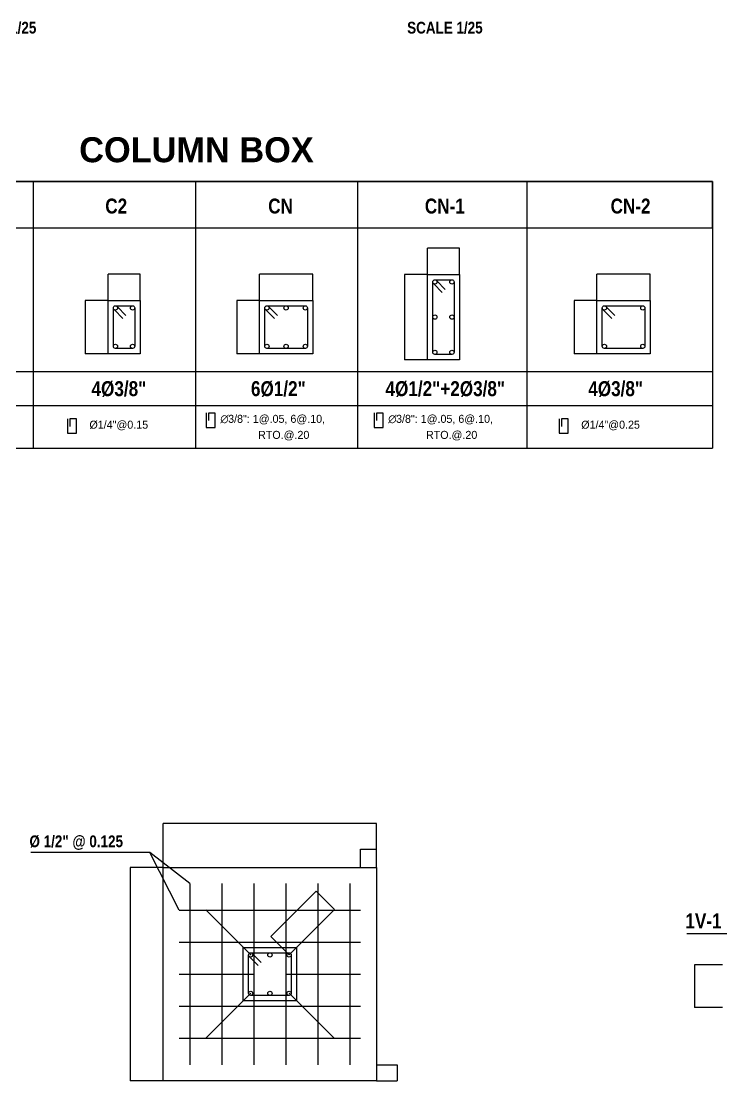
# Model space of a CAD drawing. Header units: millimetres. Extents: x -249630 to 95394, y -188036 to 109963.
# Drawn here: x 22345 to 25628, y -71663 to -66698 of the extents above; entities that cross this region are included whole.
import ezdxf

# ---------------------------------------------------------------- set-up
doc = ezdxf.new("R2010")
doc.units = ezdxf.units.MM
doc.header["$PDMODE"] = 2
for name, color, linetype in [('04', 4, 'Continuous'), ('SOMBRA', 252, 'Continuous'), ('SUBTITULOS', 90, 'Continuous'), ('TEXTOS', 11, 'Continuous'), ('TITULOS', 180, 'Continuous')]:
    doc.layers.add(name, color=color, linetype=linetype)
doc.styles.add('COTAS', font='arial.ttf', dxfattribs={"width": 1.1})
doc.styles.add('DESCRIPCION(E)', font='swisscbi.ttf', dxfattribs={"width": 1.1, "oblique": 15, "height": 0.15})
doc.styles.add('SO-4', font='stylu.ttf', dxfattribs={"height": 0.12})
doc.styles.add('SUBTITULOS(E)', font='swisscbi.ttf', dxfattribs={"oblique": 15, "height": 0.2})
doc.styles.add('TITULOS(E)', font='swisscbi.ttf', dxfattribs={"oblique": 15, "height": 0.23})
doc.dimstyles.new('Copy of COTA1-25', dxfattribs={"dimscale": 0.25, "dimtxt": 0.22, "dimasz": 0.12, "dimexe": 0.08, "dimexo": 0.05, "dimgap": 0.076, "dimtad": 2, "dimtih": 1, "dimtoh": 1, "dimzin": 4, "dimdsep": 46, "dimtxsty": 'COTAS', "dimblk": 'ARCHTICK', "dimcen": -0.1, "dimclrd": 141, "dimclre": 141, "dimclrt": 11, "dimadec": 0, "dimazin": 0, "dimtfac": 1, "dimtix": 1, "dimtmove": 1, "dimatfit": 3, "dimfxl": 1, "dimtolj": 1, "dimtzin": 0, "dimarcsym": 0})
doc.dimstyles.new('COTA1-25', dxfattribs={"dimscale": 0.25, "dimtxt": 0.22, "dimasz": 0.12, "dimexe": 0.08, "dimexo": 0.05, "dimgap": 0.076, "dimtad": 2, "dimzin": 4, "dimdsep": 46, "dimtxsty": 'COTAS', "dimblk": 'ARCHTICK', "dimcen": -0.1, "dimclrd": 141, "dimclre": 141, "dimclrt": 11, "dimadec": 0, "dimazin": 0, "dimtfac": 1, "dimtix": 1, "dimtmove": 1, "dimatfit": 3, "dimfxl": 1, "dimtolj": 1, "dimtzin": 0, "dimarcsym": 0})

# ---------------------------------------------------------------- blocks, each defined once
blk = doc.blocks.new('_ArchTick')
at = {"color": 0, "linetype": 'ByBlock', "const_width": 0.15}
blk.add_lwpolyline([(-0.5, -0.5), (0.5, 0.5)], dxfattribs=at)
blk = doc.blocks.new('*D348')
at = {"color": 141, "linetype": 'Continuous', "lineweight": -2, "transparency": 16777216}
for p, q in [((22752.1, -68006.3), (22752.1, -67883.1)), ((22902.1, -67883.1), (22752.1, -67883.1)), ((22902.1, -68006.3), (22902.1, -67883.1))]:
    blk.add_line(p, q, dxfattribs=at)
at = {"layer": 'Defpoints', "color": 0, "linetype": 'Continuous', "transparency": 16777216}
for p in [(22752.1, -67883.1), (22752.1, -68006.3), (22902.1, -68006.3)]:
    blk.add_point(p, dxfattribs=at)
at = {"color": 141, "linetype": 'Continuous', "lineweight": -2, "transparency": 16777216, "xscale": 0.03, "yscale": 0.03, "zscale": 0.03, "rotation": 180}
blk.add_blockref('_ArchTick', (22752.1, -67883.1), dxfattribs=at)
at = {"color": 141, "linetype": 'Continuous', "lineweight": -2, "transparency": 16777216, "xscale": 0.03, "yscale": 0.03, "zscale": 0.03}
blk.add_blockref('_ArchTick', (22902.1, -67883.1), dxfattribs=at)
at = {"color": 11, "linetype": 'Continuous', "transparency": 16777216, "insert": (22827.1, -67883.1), "char_height": 0.055, "attachment_point": 5, "style": 'COTAS'}
blk.add_mtext('\\A1;150.00', dxfattribs=at)
blk = doc.blocks.new('*D350')
at = {"color": 141, "linetype": 'Continuous', "lineweight": -2, "transparency": 16777216}
for p, q in [((23935.5, -70663.2), (23935.5, -70577.9)), ((23935.5, -70577.9), (24010.5, -70577.9)), ((24010.5, -70663.2), (24010.5, -70577.9))]:
    blk.add_line(p, q, dxfattribs=at)
at = {"layer": 'Defpoints', "color": 0, "linetype": 'Continuous', "transparency": 16777216}
for p in [(24010.5, -70577.9), (23935.5, -70663.2), (24010.5, -70663.2)]:
    blk.add_point(p, dxfattribs=at)
at = {"color": 141, "linetype": 'Continuous', "lineweight": -2, "transparency": 16777216, "xscale": 0.03, "yscale": 0.03, "zscale": 0.03, "rotation": 180}
blk.add_blockref('_ArchTick', (23935.5, -70577.9), dxfattribs=at)
at = {"color": 141, "linetype": 'Continuous', "lineweight": -2, "transparency": 16777216, "xscale": 0.03, "yscale": 0.03, "zscale": 0.03}
blk.add_blockref('_ArchTick', (24010.5, -70577.9), dxfattribs=at)
at = {"color": 11, "linetype": 'Continuous', "transparency": 16777216, "insert": (23973, -70577.9), "char_height": 0.055, "attachment_point": 5, "style": 'COTAS'}
blk.add_mtext('\\A1;75.00', dxfattribs=at)
blk = doc.blocks.new('*D351')
at = {"color": 141, "linetype": 'Continuous', "lineweight": -2, "transparency": 16777216}
for p, q in [((23010.5, -70663.2), (23010.5, -70456.8)), ((24010.5, -70456.8), (23010.5, -70456.8)), ((24010.5, -70663.2), (24010.5, -70456.8))]:
    blk.add_line(p, q, dxfattribs=at)
at = {"layer": 'Defpoints', "color": 0, "linetype": 'Continuous', "transparency": 16777216}
for p in [(23010.5, -70456.8), (23010.5, -70663.2), (24010.5, -70663.2)]:
    blk.add_point(p, dxfattribs=at)
at = {"color": 141, "linetype": 'Continuous', "lineweight": -2, "transparency": 16777216, "xscale": 0.03, "yscale": 0.03, "zscale": 0.03, "rotation": 180}
blk.add_blockref('_ArchTick', (23010.5, -70456.8), dxfattribs=at)
at = {"color": 141, "linetype": 'Continuous', "lineweight": -2, "transparency": 16777216, "xscale": 0.03, "yscale": 0.03, "zscale": 0.03}
blk.add_blockref('_ArchTick', (24010.5, -70456.8), dxfattribs=at)
at = {"color": 11, "linetype": 'Continuous', "transparency": 16777216, "insert": (23510.5, -70456.7), "char_height": 0.055, "attachment_point": 5, "style": 'COTAS'}
blk.add_mtext('\\A1;variable', dxfattribs=at)
blk = doc.blocks.new('*D352')
at = {"color": 141, "linetype": 'Continuous', "lineweight": -2, "transparency": 16777216}
for p, q in [((23010.5, -70663.2), (22856.4, -70663.2)), ((22856.4, -70663.2), (22856.4, -71663.2)), ((23010.5, -71663.2), (22856.4, -71663.2))]:
    blk.add_line(p, q, dxfattribs=at)
at = {"layer": 'Defpoints', "color": 0, "linetype": 'Continuous', "transparency": 16777216}
for p in [(23010.5, -70663.2), (22856.4, -71663.2), (23010.5, -71663.2)]:
    blk.add_point(p, dxfattribs=at)
at = {"color": 141, "linetype": 'Continuous', "lineweight": -2, "transparency": 16777216, "xscale": 0.03, "yscale": 0.03, "zscale": 0.03}
for p, rotation in [((22856.4, -70663.2), 90), ((22856.4, -71663.2), 270)]:
    blk.add_blockref('_ArchTick', p, dxfattribs=dict(at, rotation=rotation))
at = {"color": 11, "linetype": 'Continuous', "transparency": 16777216, "insert": (22856.4, -71163.2), "char_height": 0.055, "attachment_point": 5, "rotation": 90, "style": 'COTAS'}
blk.add_mtext('\\A1;variable', dxfattribs=at)
blk = doc.blocks.new('*D355')
at = {"color": 141, "linetype": 'Continuous', "lineweight": -2, "transparency": 16777216}
for p, q in [((23514.4, -70987), (23726.5, -70774.9)), ((23812.6, -70861), (23726.5, -70774.9)), ((23600.5, -71073.2), (23514.3, -70987))]:
    blk.add_line(p, q, dxfattribs=at)
at = {"layer": 'Defpoints', "color": 0, "linetype": 'Continuous', "transparency": 16777216}
for p in [(23726.5, -70774.9), (23812.6, -70861), (23600.5, -71073.2)]:
    blk.add_point(p, dxfattribs=at)
at = {"color": 141, "linetype": 'Continuous', "lineweight": -2, "transparency": 16777216, "xscale": 0.03, "yscale": 0.03, "zscale": 0.03}
for p, rotation in [((23726.5, -70774.9), 45), ((23514.4, -70987), 225)]:
    blk.add_blockref('_ArchTick', p, dxfattribs=dict(at, rotation=rotation))
at = {"color": 11, "linetype": 'Continuous', "transparency": 16777216, "insert": (23620.4, -70881), "char_height": 0.055, "attachment_point": 5, "rotation": 45, "style": 'COTAS'}
blk.add_mtext('\\A1;300.00', dxfattribs=at)
blk = doc.blocks.new('*D356')
at = {"color": 141, "linetype": 'Continuous', "lineweight": -2, "transparency": 16777216}
for p, q in [((24010.5, -71588.2), (24106.8, -71588.2)), ((24106.7, -71588.2), (24106.7, -71663.2)), ((24010.5, -71663.2), (24106.8, -71663.2))]:
    blk.add_line(p, q, dxfattribs=at)
at = {"layer": 'Defpoints', "color": 0, "linetype": 'Continuous', "transparency": 16777216}
for p in [(24010.5, -71588.2), (24010.5, -71663.2), (24106.7, -71663.2)]:
    blk.add_point(p, dxfattribs=at)
at = {"color": 141, "linetype": 'Continuous', "lineweight": -2, "transparency": 16777216, "xscale": 0.03, "yscale": 0.03, "zscale": 0.03}
for p, rotation in [((24106.7, -71588.2), 90), ((24106.7, -71663.2), 270)]:
    blk.add_blockref('_ArchTick', p, dxfattribs=dict(at, rotation=rotation))
at = {"color": 11, "linetype": 'Continuous', "transparency": 16777216, "insert": (24106.8, -71625.7), "char_height": 0.055, "attachment_point": 5, "rotation": 90, "style": 'COTAS'}
blk.add_mtext('\\A1;75.00', dxfattribs=at)
blk = doc.blocks.new('*D359')
at = {"color": 141, "linetype": 'Continuous', "lineweight": -2, "transparency": 16777216}
for p, q in [((22752, -68006.3), (22645.4, -68006.3)), ((22645.4, -68006.3), (22645.4, -68256.3)), ((22752, -68256.3), (22645.4, -68256.3))]:
    blk.add_line(p, q, dxfattribs=at)
at = {"layer": 'Defpoints', "color": 0, "linetype": 'Continuous', "transparency": 16777216}
for p in [(22752.1, -68006.3), (22645.4, -68256.3), (22752.1, -68256.3)]:
    blk.add_point(p, dxfattribs=at)
at = {"color": 141, "linetype": 'Continuous', "lineweight": -2, "transparency": 16777216, "xscale": 0.03, "yscale": 0.03, "zscale": 0.03}
for p, rotation in [((22645.4, -68006.3), 90), ((22645.4, -68256.3), 270)]:
    blk.add_blockref('_ArchTick', p, dxfattribs=dict(at, rotation=rotation))
at = {"color": 11, "linetype": 'Continuous', "transparency": 16777216, "insert": (22645.3, -68131.3), "char_height": 0.055, "attachment_point": 5, "style": 'COTAS'}
blk.add_mtext('\\A1;250.00', dxfattribs=at)
blk = doc.blocks.new('*D362')
at = {"color": 141, "linetype": 'Continuous', "lineweight": -2, "transparency": 16777216}
for p, q in [((23461.5, -68006.3), (23461.5, -67883.1)), ((23711.5, -67883.1), (23461.5, -67883.1)), ((23711.5, -68006.3), (23711.5, -67883.1))]:
    blk.add_line(p, q, dxfattribs=at)
at = {"layer": 'Defpoints', "color": 0, "linetype": 'Continuous', "transparency": 16777216}
for p in [(23461.5, -67883.1), (23461.5, -68006.3), (23711.5, -68006.3)]:
    blk.add_point(p, dxfattribs=at)
at = {"color": 141, "linetype": 'Continuous', "lineweight": -2, "transparency": 16777216, "xscale": 0.03, "yscale": 0.03, "zscale": 0.03, "rotation": 180}
blk.add_blockref('_ArchTick', (23461.5, -67883.1), dxfattribs=at)
at = {"color": 141, "linetype": 'Continuous', "lineweight": -2, "transparency": 16777216, "xscale": 0.03, "yscale": 0.03, "zscale": 0.03}
blk.add_blockref('_ArchTick', (23711.5, -67883.1), dxfattribs=at)
at = {"color": 11, "linetype": 'Continuous', "transparency": 16777216, "insert": (23586.5, -67883.1), "char_height": 0.055, "attachment_point": 5, "style": 'COTAS'}
blk.add_mtext('\\A1;250.00', dxfattribs=at)
blk = doc.blocks.new('*D363')
at = {"color": 141, "linetype": 'Continuous', "lineweight": -2, "transparency": 16777216}
for p, q in [((23461.4, -68006.3), (23354.8, -68006.3)), ((23354.8, -68006.3), (23354.8, -68256.3)), ((23461.4, -68256.3), (23354.8, -68256.3))]:
    blk.add_line(p, q, dxfattribs=at)
at = {"layer": 'Defpoints', "color": 0, "linetype": 'Continuous', "transparency": 16777216}
for p in [(23461.5, -68006.3), (23354.8, -68256.3), (23461.5, -68256.3)]:
    blk.add_point(p, dxfattribs=at)
at = {"color": 141, "linetype": 'Continuous', "lineweight": -2, "transparency": 16777216, "xscale": 0.03, "yscale": 0.03, "zscale": 0.03}
for p, rotation in [((23354.8, -68006.3), 90), ((23354.8, -68256.3), 270)]:
    blk.add_blockref('_ArchTick', p, dxfattribs=dict(at, rotation=rotation))
at = {"color": 11, "linetype": 'Continuous', "transparency": 16777216, "insert": (23354.7, -68131.3), "char_height": 0.055, "attachment_point": 5, "style": 'COTAS'}
blk.add_mtext('\\A1;250.00', dxfattribs=at)
blk = doc.blocks.new('*D399')
at = {"layer": 'Defpoints', "color": 0, "transparency": 16777216}
for p in [(25630.9, -71120.3), (25499.6, -71320.3), (25630.9, -71320.3)]:
    blk.add_point(p, dxfattribs=at)
at = {"layer": 'SOMBRA', "color": 141, "lineweight": -2, "transparency": 16777216}
for p, q in [((25630.9, -71120.3), (25499.5, -71120.3)), ((25499.6, -71120.3), (25499.6, -71320.3)), ((25630.9, -71320.3), (25499.5, -71320.3))]:
    blk.add_line(p, q, dxfattribs=at)
at = {"layer": 'SOMBRA', "color": 141, "lineweight": -2, "transparency": 16777216, "xscale": 0.03, "yscale": 0.03, "zscale": 0.03}
for p, rotation in [((25499.6, -71120.3), 90), ((25499.6, -71320.3), 270)]:
    blk.add_blockref('_ArchTick', p, dxfattribs=dict(at, rotation=rotation))
at = {"layer": 'SOMBRA', "color": 11, "transparency": 16777216, "insert": (25499.4, -71220.3), "char_height": 0.055, "attachment_point": 5, "style": 'COTAS'}
blk.add_mtext('\\A1;200.00', dxfattribs=at)
blk = doc.blocks.new('*D464')
at = {"color": 141, "linetype": 'Continuous', "lineweight": -2, "transparency": 16777216}
for p, q in [((24248.2, -67884.3), (24248.2, -67761.1)), ((24398.2, -67761.2), (24248.2, -67761.2)), ((24398.2, -67884.3), (24398.2, -67761.1))]:
    blk.add_line(p, q, dxfattribs=at)
at = {"layer": 'Defpoints', "color": 0, "linetype": 'Continuous', "transparency": 16777216}
for p in [(24248.2, -67761.2), (24248.2, -67884.4), (24398.2, -67884.4)]:
    blk.add_point(p, dxfattribs=at)
at = {"color": 141, "linetype": 'Continuous', "lineweight": -2, "transparency": 16777216, "xscale": 0.03, "yscale": 0.03, "zscale": 0.03, "rotation": 180}
blk.add_blockref('_ArchTick', (24248.2, -67761.2), dxfattribs=at)
at = {"color": 141, "linetype": 'Continuous', "lineweight": -2, "transparency": 16777216, "xscale": 0.03, "yscale": 0.03, "zscale": 0.03}
blk.add_blockref('_ArchTick', (24398.2, -67761.2), dxfattribs=at)
at = {"color": 11, "linetype": 'Continuous', "transparency": 16777216, "insert": (24323.2, -67761.1), "char_height": 0.055, "attachment_point": 5, "style": 'COTAS'}
blk.add_mtext('\\A1;150.00', dxfattribs=at)
blk = doc.blocks.new('*D465')
at = {"color": 141, "linetype": 'Continuous', "lineweight": -2, "transparency": 16777216}
for p, q in [((24248.2, -67884.4), (24141.5, -67884.4)), ((24141.6, -67884.4), (24141.6, -68284.4)), ((24248.2, -68284.4), (24141.5, -68284.4))]:
    blk.add_line(p, q, dxfattribs=at)
at = {"layer": 'Defpoints', "color": 0, "linetype": 'Continuous', "transparency": 16777216}
for p in [(24248.2, -67884.4), (24141.6, -68284.4), (24248.2, -68284.4)]:
    blk.add_point(p, dxfattribs=at)
at = {"color": 141, "linetype": 'Continuous', "lineweight": -2, "transparency": 16777216, "xscale": 0.03, "yscale": 0.03, "zscale": 0.03}
for p, rotation in [((24141.6, -67884.4), 90), ((24141.6, -68284.4), 270)]:
    blk.add_blockref('_ArchTick', p, dxfattribs=dict(at, rotation=rotation))
at = {"color": 11, "linetype": 'Continuous', "transparency": 16777216, "insert": (24141.4, -68084.4), "char_height": 0.055, "attachment_point": 5, "style": 'COTAS'}
blk.add_mtext('\\A1;400.00', dxfattribs=at)
blk = doc.blocks.new('*D527')
at = {"color": 141, "linetype": 'Continuous', "lineweight": -2, "transparency": 16777216}
for p, q in [((25042.5, -68006.3), (25042.5, -67883.1)), ((25292.5, -67883.1), (25042.5, -67883.1)), ((25292.5, -68006.3), (25292.5, -67883.1))]:
    blk.add_line(p, q, dxfattribs=at)
at = {"layer": 'Defpoints', "color": 0, "linetype": 'Continuous', "transparency": 16777216}
for p in [(25042.5, -67883.1), (25042.5, -68006.3), (25292.5, -68006.3)]:
    blk.add_point(p, dxfattribs=at)
at = {"color": 141, "linetype": 'Continuous', "lineweight": -2, "transparency": 16777216, "xscale": 0.03, "yscale": 0.03, "zscale": 0.03, "rotation": 180}
blk.add_blockref('_ArchTick', (25042.5, -67883.1), dxfattribs=at)
at = {"color": 141, "linetype": 'Continuous', "lineweight": -2, "transparency": 16777216, "xscale": 0.03, "yscale": 0.03, "zscale": 0.03}
blk.add_blockref('_ArchTick', (25292.5, -67883.1), dxfattribs=at)
at = {"color": 11, "linetype": 'Continuous', "transparency": 16777216, "insert": (25167.5, -67883.1), "char_height": 0.055, "attachment_point": 5, "style": 'COTAS'}
blk.add_mtext('\\A1;250.00', dxfattribs=at)
blk = doc.blocks.new('*D528')
at = {"color": 141, "linetype": 'Continuous', "lineweight": -2, "transparency": 16777216}
for p, q in [((25042.5, -68006.3), (24935.9, -68006.3)), ((24935.9, -68006.3), (24935.9, -68256.3)), ((25042.5, -68256.3), (24935.9, -68256.3))]:
    blk.add_line(p, q, dxfattribs=at)
at = {"layer": 'Defpoints', "color": 0, "linetype": 'Continuous', "transparency": 16777216}
for p in [(25042.5, -68006.3), (24935.9, -68256.3), (25042.5, -68256.3)]:
    blk.add_point(p, dxfattribs=at)
at = {"color": 141, "linetype": 'Continuous', "lineweight": -2, "transparency": 16777216, "xscale": 0.03, "yscale": 0.03, "zscale": 0.03}
for p, rotation in [((24935.9, -68006.3), 90), ((24935.9, -68256.3), 270)]:
    blk.add_blockref('_ArchTick', p, dxfattribs=dict(at, rotation=rotation))
at = {"color": 11, "linetype": 'Continuous', "transparency": 16777216, "insert": (24935.7, -68131.3), "char_height": 0.055, "attachment_point": 5, "style": 'COTAS'}
blk.add_mtext('\\A1;250.00', dxfattribs=at)

msp = doc.modelspace()

# ---------------------------------------------------------------- linework, layer by layer
at = {"color": 1, "linetype": 'Continuous'}
for p, q in [((21640.372, -67449.267), (24713.366, -67449.267)), ((22400.755, -67449.267), (22400.755, -68697.929)), ((22510.556, -67449.267), (25583.55, -67449.267)), ((23161.138, -67449.267), (23161.138, -68697.929)), ((23921.52, -67449.267), (23921.52, -68697.929)), ((23921.52, -67449.267), (23921.52, -68697.929)), ((24713.366, -67449.267), (24713.366, -68697.929)), ((25583.55, -67449.267), (25583.55, -68697.929)), ((21640.372, -67665.319), (22424.154, -67665.319)), ((22424.154, -67665.319), (24713.366, -67665.319)), ((23294.338, -67665.319), (25583.55, -67665.319)), ((21640.372, -68339.293), (24713.366, -68339.293)), ((22510.556, -68339.293), (25583.55, -68339.293)), ((21640.372, -68498.719), (24713.366, -68498.719)), ((22510.556, -68498.719), (25583.55, -68498.719))]:
    msp.add_line(p, q, dxfattribs=at)
at = {"color": 2, "linetype": 'Continuous'}
for p, q in [((24248.183, -68284.362), (24248.183, -67884.362)), ((24248.183, -67884.362), (24398.183, -67884.362)), ((24398.183, -67884.362), (24398.183, -68284.362)), ((22752.06, -68256.316), (22752.06, -68006.316)), ((22752.06, -68006.316), (22902.06, -68006.316)), ((22902.06, -68006.316), (22902.06, -68256.316)), ((23461.455, -68256.316), (23461.455, -68006.316)), ((23461.455, -68006.316), (23711.455, -68006.316)), ((23711.455, -68006.316), (23711.455, -68256.316)), ((25042.502, -68256.316), (25042.502, -68006.316)), ((25042.502, -68006.316), (25292.502, -68006.316)), ((25292.502, -68006.316), (25292.502, -68256.316)), ((22902.06, -68256.316), (22752.06, -68256.316)), ((23711.455, -68256.316), (23461.455, -68256.316)), ((25292.502, -68256.316), (25042.502, -68256.316)), ((24398.183, -68284.362), (24248.183, -68284.362)), ((23385.477, -71288.166), (23385.477, -71038.166)), ((23385.477, -71038.166), (23635.477, -71038.166)), ((23635.477, -71038.166), (23635.477, -71288.166)), ((23635.477, -71288.166), (23385.477, -71288.166))]:
    msp.add_line(p, q, dxfattribs=at)
at = {"color": 5, "linetype": 'Continuous'}
for p, q in [((23135.477, -70738.166), (23135.477, -71588.166)), ((23285.477, -70738.166), (23285.477, -71588.166)), ((23435.477, -70738.166), (23435.477, -71588.166)), ((23585.477, -70738.166), (23585.477, -71588.166)), ((23735.477, -70738.166), (23735.477, -71588.166)), ((23885.477, -70738.166), (23885.477, -71588.166)), ((23085.477, -70863.166), (23935.477, -70863.166)), ((23085.477, -71013.166), (23935.477, -71013.166)), ((23085.477, -71163.166), (23435.477, -71163.166)), ((23585.477, -71163.166), (23935.477, -71163.166)), ((23085.477, -71313.166), (23935.477, -71313.166)), ((23085.477, -71463.166), (23935.477, -71463.166))]:
    msp.add_line(p, q, dxfattribs=at)
for points in [[(24283.183, -68259.362, -0.41421356), (24273.183, -68249.362), (24273.183, -67919.362, -0.41421356), (24283.183, -67909.362), (24363.183, -67909.362, -0.41421356), (24373.183, -67919.362), (24373.183, -68249.362, -0.41421356), (24363.183, -68259.362)], [(22787.06, -68231.316, -0.41421356), (22777.06, -68221.316), (22777.06, -68041.316, -0.41421356), (22787.06, -68031.316), (22867.06, -68031.316, -0.41421356), (22877.06, -68041.316), (22877.06, -68221.316, -0.41421356), (22867.06, -68231.316)], [(23496.455, -68231.316, -0.41421356), (23486.455, -68221.316), (23486.455, -68041.316, -0.41421356), (23496.455, -68031.316), (23676.455, -68031.316, -0.41421356), (23686.455, -68041.316), (23686.455, -68221.316, -0.41421356), (23676.455, -68231.316)], [(25077.502, -68231.316, -0.41421356), (25067.502, -68221.316), (25067.502, -68041.316, -0.41421356), (25077.502, -68031.316), (25257.502, -68031.316, -0.41421356), (25267.502, -68041.316), (25267.502, -68221.316, -0.41421356), (25257.502, -68231.316)], [(23420.477, -71263.166, -0.41421356), (23410.477, -71253.166), (23410.477, -71073.166, -0.41421356), (23420.477, -71063.166), (23600.477, -71063.166, -0.41421356), (23610.477, -71073.166), (23610.477, -71253.166, -0.41421356), (23600.477, -71263.166)]]:
    msp.add_lwpolyline(points, format="xyb", close=True, dxfattribs=at)
for points in [[(24278.112, -67928.433), (24318.112, -67968.433)], [(24292.254, -67914.291), (24332.254, -67954.291)], [(22781.989, -68050.388), (22821.989, -68090.388)], [(22796.131, -68036.245), (22836.131, -68076.245)], [(23491.384, -68050.388), (23531.384, -68090.388)], [(23505.526, -68036.245), (23545.526, -68076.245)], [(25072.431, -68050.388), (25112.431, -68090.388)], [(25086.573, -68036.245), (25126.573, -68076.245)], [(23423.122, -71073.797), (23210.99, -70861.665)], [(23600.477, -71073.166), (23812.609, -70861.034)], [(23415.405, -71082.237), (23455.405, -71122.237)], [(23429.548, -71068.095), (23469.548, -71108.095)], [(23420.477, -71253.166), (23208.344, -71465.298)], [(23600.477, -71253.166), (23812.609, -71465.298)]]:
    msp.add_lwpolyline(points, dxfattribs=at)
at = {"color": 2, "linetype": 'Continuous'}
for points in [[(22561.693, -68560.511), (22561.693, -68628.338), (22604.486, -68628.338), (22604.486, -68561.38), (22573.283, -68561.38), (22573.283, -68596.164)], [(23211.415, -68533.03), (23211.415, -68600.858), (23254.208, -68600.858), (23254.208, -68533.9), (23223.005, -68533.9), (23223.005, -68568.683)], [(23998.142, -68533.03), (23998.142, -68600.858), (24040.935, -68600.858), (24040.935, -68533.9), (24009.732, -68533.9), (24009.732, -68568.683)], [(24865.561, -68560.511), (24865.561, -68628.338), (24908.354, -68628.338), (24908.354, -68561.38), (24877.151, -68561.38), (24877.151, -68596.164)]]:
    msp.add_lwpolyline(points, dxfattribs=at)
at = {"color": 1, "linetype": 'Continuous'}
for points in [[(21640.372, -68697.929), (24713.366, -68697.929)], [(22510.556, -68697.929), (25583.55, -68697.929)]]:
    msp.add_lwpolyline(points, dxfattribs=at)
at = {"color": 2, "linetype": 'Continuous'}
msp.add_lwpolyline([(23010.477, -70663.166), (24010.477, -70663.166), (24010.477, -71663.166), (23010.477, -71663.166)], close=True, dxfattribs=at)
at = {"color": 5, "linetype": 'Continuous'}
for centre in [(24283.183, -67919.362), (24363.183, -67919.362), (22787.06, -68041.316), (22867.06, -68041.316), (23496.455, -68041.316), (23586.455, -68041.316), (23676.455, -68041.316), (24283.183, -68084.362), (24363.183, -68084.362), (25077.502, -68041.316), (25257.502, -68041.316), (22787.06, -68221.316), (22867.06, -68221.316), (23496.455, -68221.316), (23586.455, -68221.316), (23676.455, -68221.316), (25077.502, -68221.316), (25257.502, -68221.316), (24283.183, -68249.362), (24363.183, -68249.362), (23420.477, -71073.166), (23510.477, -71073.166), (23600.477, -71073.166), (23420.477, -71253.166), (23510.477, -71253.166), (23600.477, -71253.166)]:
    msp.add_circle(centre, 10, dxfattribs=at)
at = {"layer": 'TITULOS'}
msp.add_lwpolyline([(21640.372, -67665.319), (25583.55, -67665.319), (25583.55, -67449.267), (21640.372, -67449.267)], close=True, dxfattribs=at)

# ---------------------------------------------------------------- texts
at = {"color": 2, "linetype": 'Continuous', "style": 'SO-4'}
for s, p in [('%%C1/4"@0.15', (22665.046, -68607.241)), ('∅', (23278.125, -68579.76)), ('3/8": 1@.05, 6@.10,', (23314.768, -68579.76)), ('∅', (24064.852, -68579.76)), ('3/8": 1@.05, 6@.10,', (24101.495, -68579.76)), ('%%C1/4"@0.25', (24968.914, -68607.241)), ('   RTO.@.20 ', (23413.125, -68654.975)), ('   RTO.@.20 ', (24199.852, -68654.975))]:
    msp.add_text(s, height=37.5, dxfattribs=at).set_placement(p)
at = {"layer": 'SUBTITULOS', "linetype": 'ByBlock', "style": 'SUBTITULOS(E)'}
for s, p in [('C2', (22739.193, -67598.829)), ('CN', (23502.548, -67598.829)), ('CN-1', (24236.237, -67598.829)), ('CN-2', (25106.422, -67598.829)), ('4%%C3/8"', (22674.767, -68454.624)), ('6%%C1/2"', (23421.682, -68454.624)), ('4%%C1/2"+2%%C3/8"', (24052.077, -68454.624)), ('4%%C3/8"', (25001.919, -68454.624)), ('1V-1', (25457.044, -70948.917))]:
    msp.add_text(s, height=70, dxfattribs=at).set_placement(p)
at = {"layer": 'TEXTOS', "linetype": 'ByBlock', "style": 'DESCRIPCION(E)'}
for s, p in [('SCALE 1/25', (22062.65, -66755.485)), ('SCALE 1/25', (24153.546, -66755.485)), ('%%C 1/2" @ 0.125', (22384.063, -70568.414))]:
    msp.add_text(s, height=55, dxfattribs=at).set_placement(p)
at = {"layer": 'TITULOS', "linetype": 'ByBlock', "style": 'TITULOS(E)', "width": 1.2}
msp.add_text('COLUMN BOX', height=117, dxfattribs=at).set_placement((22617.033, -67358.488))

# ---------------------------------------------------------------- dimensions: what is measured, and where the dimension line sits
at = {"color": 7, "linetype": 'Continuous'}
for base, p1, p2, dimstyle, picture, middle in [((24248.183, -67761.167), (24398.183, -67884.362), (24248.183, -67884.362), 'Copy of COTA1-25', '*D464', (24323.183, -67761.12)), ((22752.06, -67883.122), (22902.06, -68006.316), (22752.06, -68006.316), 'Copy of COTA1-25', '*D348', (22827.06, -67883.074)), ((23461.455, -67883.122), (23711.455, -68006.316), (23461.455, -68006.316), 'Copy of COTA1-25', '*D362', (23586.455, -67883.074)), ((25042.502, -67883.122), (25292.502, -68006.316), (25042.502, -68006.316), 'Copy of COTA1-25', '*D527', (25167.502, -67883.074)), ((24010.477, -70577.947), (23935.477, -70663.166), (24010.477, -70663.166), 'COTA1-25', '*D350', (23972.977, -70577.9))]:
    dim = msp.add_linear_dim(base=base, p1=p1, p2=p2, dimstyle=dimstyle, dxfattribs=at)
    dim.commit()
    dim.dimension.update_dxf_attribs({"geometry": picture, "text_midpoint": middle})
for base, p1, p2, dimstyle, picture, middle in [((24141.558, -68284.362), (24248.183, -67884.362), (24248.183, -68284.362), 'Copy of COTA1-25', '*D465', (24141.412, -68084.362)), ((22645.435, -68256.316), (22752.06, -68006.316), (22752.06, -68256.316), 'Copy of COTA1-25', '*D359', (22645.29, -68131.316)), ((23354.83, -68256.316), (23461.455, -68006.316), (23461.455, -68256.316), 'Copy of COTA1-25', '*D363', (23354.685, -68131.316)), ((24935.877, -68256.316), (25042.502, -68006.316), (25042.502, -68256.316), 'Copy of COTA1-25', '*D528', (24935.732, -68131.316)), ((24106.739, -71663.166), (24010.477, -71588.166), (24010.477, -71663.166), 'COTA1-25', '*D356', (24106.786, -71625.666))]:
    dim = msp.add_linear_dim(base=base, p1=p1, p2=p2, angle=90, dimstyle=dimstyle, dxfattribs=at)
    dim.commit()
    dim.dimension.update_dxf_attribs({"geometry": picture, "text_midpoint": middle})
dim = msp.add_linear_dim(base=(23010.477, -70456.788), p1=(24010.477, -70663.166), p2=(23010.477, -70663.166), text='variable', dimstyle='COTA1-25', dxfattribs=at)
dim.commit()
dim.dimension.update_dxf_attribs({"geometry": '*D351', "text_midpoint": (23510.477, -70456.742)})
dim = msp.add_linear_dim(base=(22856.439, -71663.166), p1=(23010.477, -70663.166), p2=(23010.477, -71663.166), angle=90, text='variable', dimstyle='COTA1-25', dxfattribs=at)
dim.commit()
dim.dimension.update_dxf_attribs({"geometry": '*D352', "text_midpoint": (22856.392, -71163.166)})
dim = msp.add_aligned_dim(p1=(23600.477, -71073.166), p2=(23812.609, -70861.034), distance=121.787, dimstyle='COTA1-25', dxfattribs=at)
dim.commit()
dim.dimension.update_dxf_attribs({"geometry": '*D355', "text_midpoint": (23620.393, -70880.951)})
at = {"layer": 'SOMBRA'}
dim = msp.add_aligned_dim(p1=(25630.897, -71120.324), p2=(25630.897, -71320.324), distance=-131.337, dimstyle='Copy of COTA1-25', dxfattribs=at)
dim.commit()
dim.dimension.update_dxf_attribs({"geometry": '*D399', "text_midpoint": (25499.416, -71220.324)})

# ---------------------------------------------------------------- leaders
at = {"layer": '04'}
for points in [[(23135.477, -70738.166), (22948.055, -70593.535), (22390.204, -70593.535)], [(23085.477, -70863.166), (22948.055, -70593.535), (22390.204, -70593.535)], [(25756.868, -71152.847), (25657.368, -70974.038), (25463.186, -70974.038)]]:
    msp.add_leader(points, dimstyle='Copy of COTA1-25', override={"dimgap": 0.076, "dimtad": 0}, dxfattribs=at)

doc.saveas('drawing.dxf')
